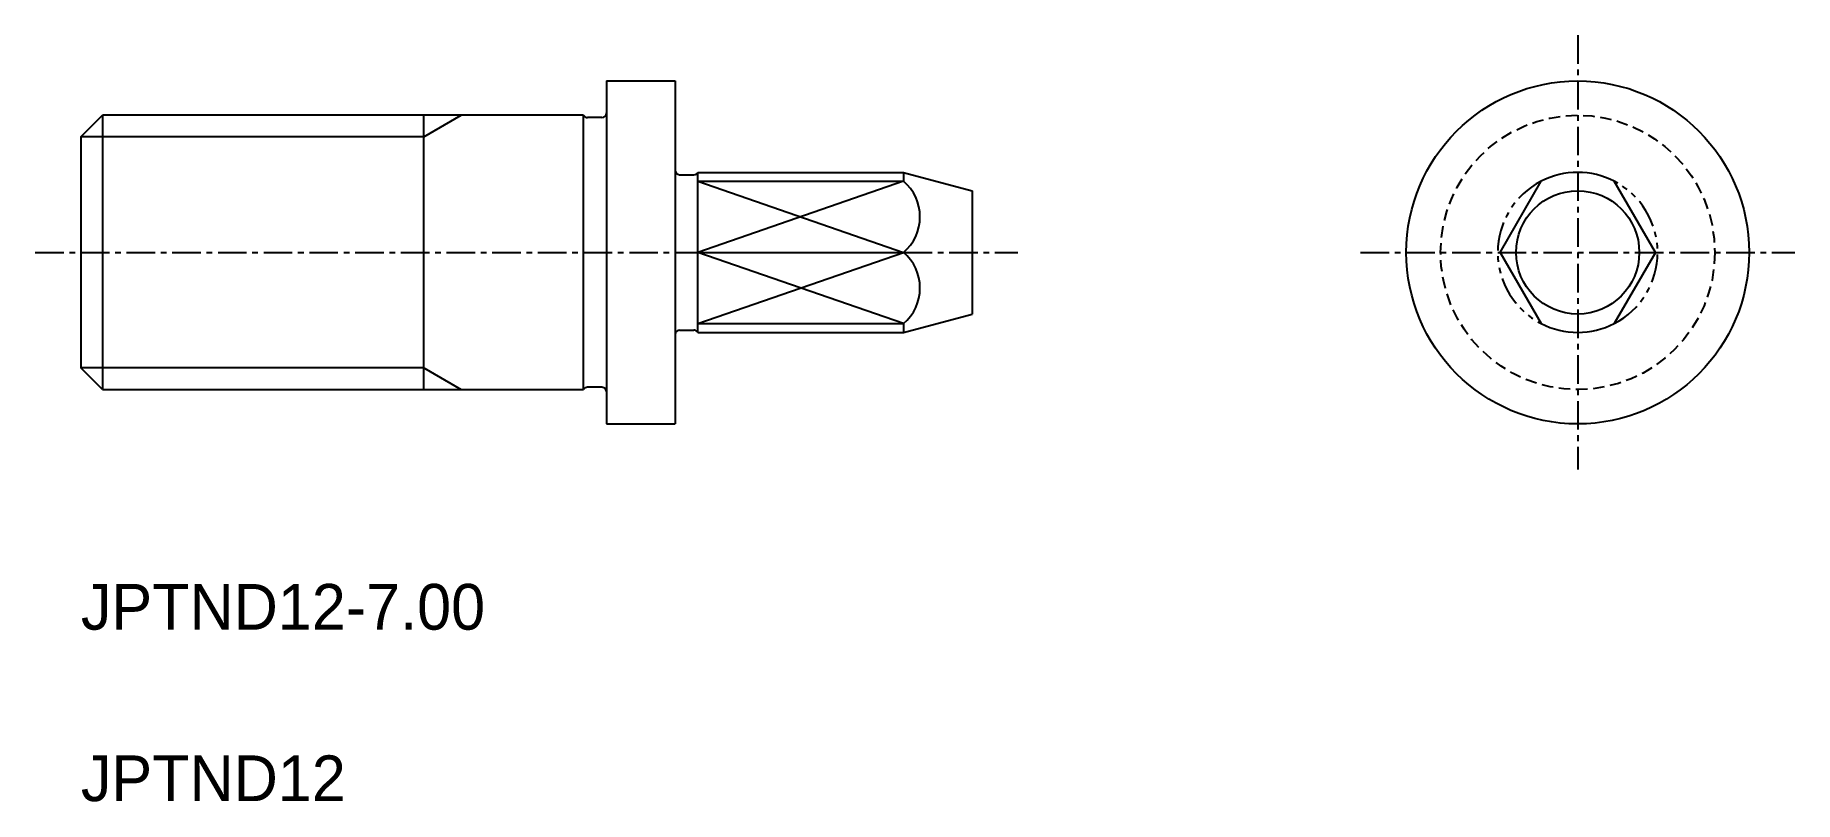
# Model space of a CAD drawing. Extents: x -1436.7 to -1359.7, y -842.1 to -808.6.
import ezdxf

# ---------------------------------------------------------------- set-up
doc = ezdxf.new("R2010")
doc.units = 0
for name, pattern in [('CENTER', [2, 1.25, -0.25, 0.25, -0.25]), ('DASHED', [0.75, 0.5, -0.25]), ('PHANTOM', [2.5, 1.25, -0.25, 0.25, -0.25, 0.25, -0.25])]:
    doc.linetypes.add(name, pattern=pattern)
doc.layers.get('0').update_dxf_attribs({"linetype": 'CONTINUOUS'})
doc.layers.add('CENTER', color=1, linetype='CENTER')

msp = doc.modelspace()

# ---------------------------------------------------------------- linework, layer by layer
at = {"color": 7, "linetype": 'CONTINUOUS'}
for p, q in [((-1411.662, -810.59), (-1408.662, -810.59)), ((-1411.662, -810.59), (-1411.662, -825.59)), ((-1408.662, -810.59), (-1408.662, -825.59)), ((-1434.662, -813.037), (-1433.715, -812.09)), ((-1412.662, -812.09), (-1433.715, -812.09)), ((-1433.715, -812.09), (-1433.715, -824.09)), ((-1419.662, -824.09), (-1419.662, -812.09)), ((-1412.662, -824.09), (-1412.662, -812.09)), ((-1411.862, -812.19), (-1412.488, -812.19)), ((-1434.662, -813.037), (-1434.662, -823.143)), ((-1407.662, -821.59), (-1407.662, -814.59)), ((-1407.662, -814.59), (-1398.662, -814.59)), ((-1398.662, -814.59), (-1395.662, -815.394)), ((-1398.662, -814.59), (-1398.662, -814.977)), ((-1408.462, -814.69), (-1407.835, -814.69)), ((-1407.662, -814.977), (-1398.662, -814.977)), ((-1395.662, -815.394), (-1395.662, -820.786)), ((-1372.559, -818.09), (-1370.762, -814.977)), ((-1365.764, -818.09), (-1367.562, -814.977)), ((-1407.662, -818.09), (-1398.662, -818.09)), ((-1372.559, -818.09), (-1370.762, -821.203)), ((-1365.764, -818.09), (-1367.562, -821.203)), ((-1398.662, -821.59), (-1395.662, -820.786)), ((-1408.462, -821.49), (-1407.835, -821.49)), ((-1407.662, -821.203), (-1398.662, -821.203)), ((-1407.662, -821.59), (-1398.662, -821.59)), ((-1398.662, -821.203), (-1398.662, -821.59)), ((-1433.715, -824.09), (-1434.662, -823.143)), ((-1433.715, -824.09), (-1412.662, -824.09)), ((-1411.862, -823.99), (-1412.488, -823.99)), ((-1411.662, -825.59), (-1408.662, -825.59))]:
    msp.add_line(p, q, dxfattribs=at)
at = {"color": 3}
for p, q in [((-1419.662, -813.037), (-1418.021, -812.09)), ((-1419.662, -813.037), (-1434.662, -813.037)), ((-1398.662, -814.977), (-1407.662, -818.09)), ((-1407.662, -814.977), (-1398.662, -818.09)), ((-1407.662, -821.203), (-1398.662, -818.09)), ((-1398.662, -821.203), (-1407.662, -818.09)), ((-1419.662, -823.143), (-1434.662, -823.143)), ((-1419.662, -823.143), (-1418.021, -824.09))]:
    msp.add_line(p, q, dxfattribs=at)
at = {"color": 7, "linetype": 'CONTINUOUS'}
for radius in [7.5, 2.696]:
    msp.add_circle((-1369.162, -818.09), radius, dxfattribs=at)
at = {"color": 3, "linetype": 'DASHED'}
msp.add_circle((-1369.162, -818.09), 6, dxfattribs=at)
at = {"color": 7, "linetype": 'CONTINUOUS'}
for centre, radius, start, end in [((-1412.488, -811.99), 0.2, 210, 270), ((-1411.862, -811.99), 0.2, 270, 0), ((-1408.462, -814.49), 0.2, 180, 270), ((-1407.835, -814.49), 0.2, 270, 329.99997), ((-1369.162, -818.09), 3.5, 62.79711, 117.20289), ((-1399.987, -816.533), 2.044, 310.42164, 49.57836), ((-1399.987, -819.646), 2.044, 310.42164, 49.57836), ((-1408.462, -821.69), 0.2, 90, 180), ((-1407.835, -821.69), 0.2, 30.00003, 90), ((-1369.162, -818.09), 3.5, 242.79711, 297.20289), ((-1412.488, -824.19), 0.2, 90, 150), ((-1411.862, -824.19), 0.2, 0, 90)]:
    msp.add_arc(centre, radius, start, end, dxfattribs=at)
at = {"color": 3, "linetype": 'PHANTOM'}
for start, end in [(117.20289, 242.79711), (297.20289, 62.79711)]:
    msp.add_arc((-1369.162, -818.09), 3.5, start, end, dxfattribs=at)
at = {"layer": 'CENTER', "color": 1, "linetype": 'CENTER'}
for p, q in [((-1369.162, -808.59), (-1369.162, -827.59)), ((-1436.662, -818.09), (-1393.662, -818.09)), ((-1378.662, -818.09), (-1359.662, -818.09))]:
    msp.add_line(p, q, dxfattribs=at)

# ---------------------------------------------------------------- texts
at = {"color": 7, "linetype": 'CONTINUOUS'}
for s, p in [('JPTND12-7.00', (-1434.662, -834.59)), ('JPTND12', (-1434.662, -842.09))]:
    msp.add_text(s, height=2, dxfattribs=at).set_placement(p)

doc.saveas('drawing.dxf')
